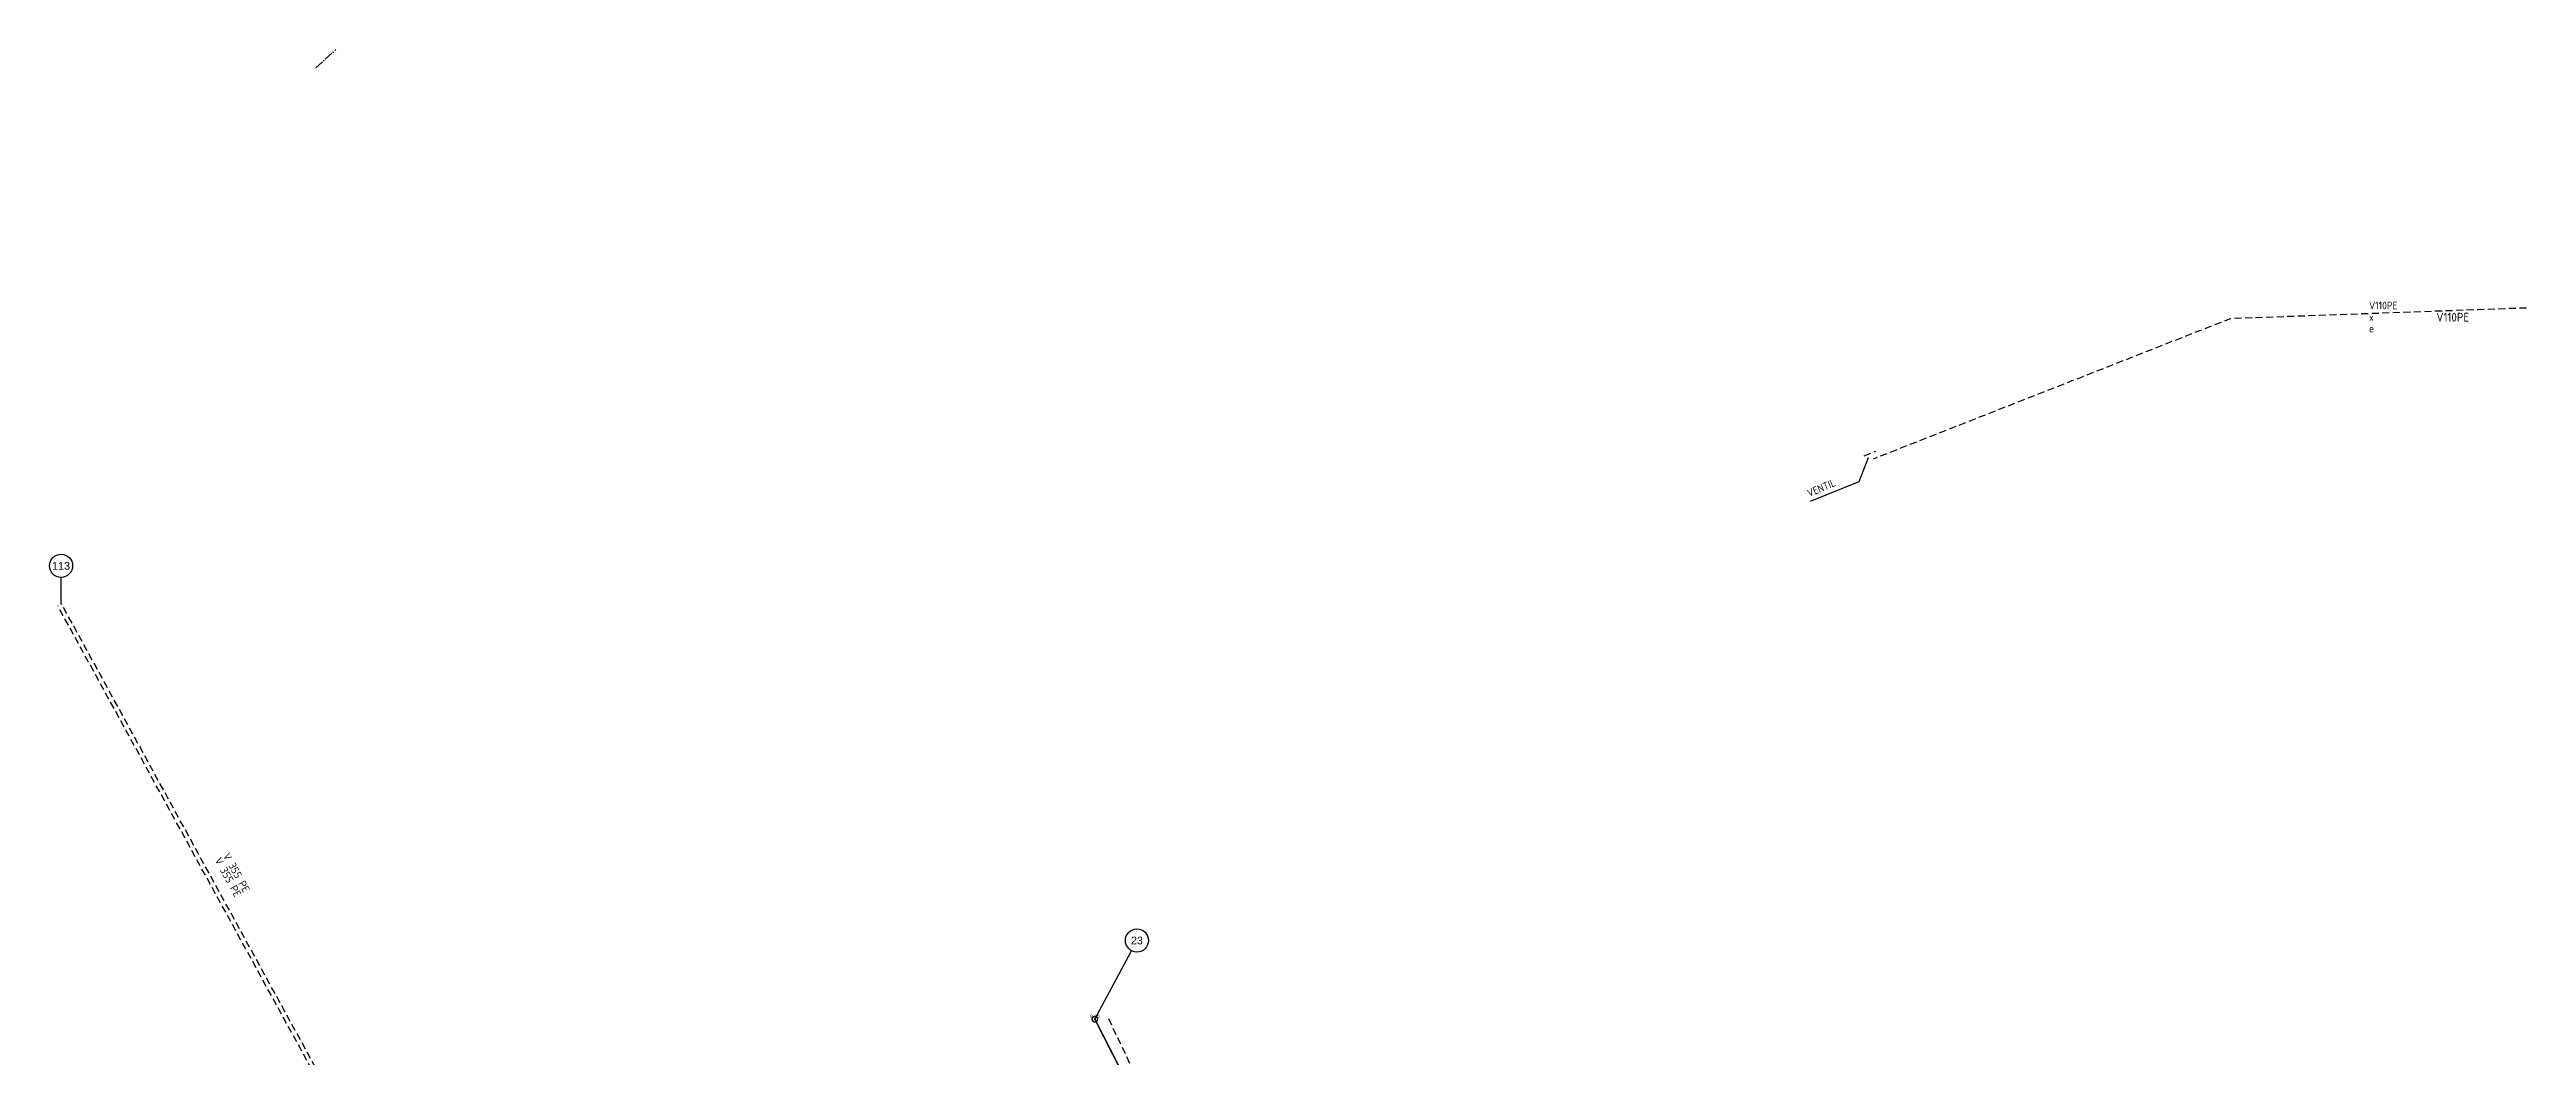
# Model space of a CAD drawing. Header units: metres. Extents: x 119275 to 119838, y 6147987 to 6148667.
# Drawn here: x 119275 to 119838, y 6148438 to 6148667 of the extents above; entities that cross this region are included whole.
import ezdxf
from ezdxf.enums import TextEntityAlignment as Align

# ---------------------------------------------------------------- set-up
doc = ezdxf.new("R2010")
doc.units = ezdxf.units.M
doc.header["$LTSCALE"] = 0.4
for name, pattern in [('BH90-PMB-SPV', [16, 8, 8]), ('BH90-PMB-V', [6, 4, -2]), ('STRECKPRICK', [7, 5, -1, 0, -1])]:
    doc.linetypes.add(name, pattern=pattern)
doc.layers.get('0').update_dxf_attribs({"linetype": 'CONTINUOUS'})
doc.layers.get('DEFPOINTS').update_dxf_attribs({"color": 5, "linetype": 'CONTINUOUS'})
for name, color, linetype in [('Dagvattenledningar', 5, 'STRECKPRICK'), ('M-411', 240, 'BH90-PMB-SPV'), ('M-414', 170, 'BH90-PMB-V'), ('M-43-Dimension', 1, 'CONTINUOUS'), ('M-43-Nodmarkering', 3, 'CONTINUOUS'), ('M-432', 1, 'CONTINUOUS')]:
    doc.layers.add(name, color=color, linetype=linetype)
doc.layers.add('Slask-ny lutning', color=2, linetype='CONTINUOUS', plot=False)
doc.layers.add('VV-dragna vattenledning', color=5, linetype='BH90-PMB-V', plot=False)
doc.styles.add('Arial', font='arial.ttf')
doc.styles.add('ISO', font='iso.shx')
doc.styles.add('ISO3098', font='iso3098.shx')
doc.dimstyles.new('BH90', dxfattribs={"dimtxt": 2.5, "dimasz": 2.5, "dimexe": 1.5, "dimexo": 5, "dimgap": 2, "dimtad": 1, "dimzin": 0, "dimdsep": 46, "dimtxsty": 'ISO', "dimblk1": 'ARCHTICK', "dimblk2": 'ARCHTICK', "dimsah": 1, "dimcen": 1.5, "dimadec": 0, "dimazin": 0, "dimtfac": 1, "dimtix": 1, "dimtmove": 0, "dimatfit": 3, "dimldrblk": 'ARCHTICK', "dimfxl": 1, "dimtolj": 1, "dimtzin": 0, "dimarcsym": 0})

# ---------------------------------------------------------------- blocks, each defined once
blk = doc.blocks.new('_zniv')
at = {"color": 0}
for p, q in [((-0.4, 0), (0.4, 0)), ((0, 0.4), (0, -0.4))]:
    blk.add_line(p, q, dxfattribs=at)
at = {"color": 4, "style": 'ISO'}
blk.add_attdef('ZNIV', text='', height=2, dxfattribs=at).set_placement((0, 0), align=Align.BOTTOM_CENTER)
blk = doc.blocks.new('_Open30')
at = {"color": 0, "linetype": 'ByBlock', "lineweight": -2}
for p, q in [((-1, 0.27), (0, 0)), ((0, 0), (-1, -0.27)), ((0, 0), (-1, 0))]:
    blk.add_line(p, q, dxfattribs=at)
blk = doc.blocks.new('_DotSmall')
at = {"color": 0, "linetype": 'ByBlock', "const_width": 0.5}
blk.add_lwpolyline([(-0.0625, 0, 1), (0.0625, 0, 1)], format="xyb", close=True, dxfattribs=at)
blk = doc.blocks.new('*D79')
at = {"layer": 'DEFPOINTS', "color": 0, "transparency": 16777216}
for p in [(119512.19, 6148446.31, 8.4), (119512.19, 6148446.31), (119529.63, 6148412.22, 8.28)]:
    blk.add_point(p, dxfattribs=at)
at = {"layer": 'Slask-ny lutning', "color": 0, "lineweight": -2, "transparency": 16777216}
blk.add_line((119528.49, 6148414.44), (119512.19, 6148446.31), dxfattribs=at)
at = {"layer": 'Slask-ny lutning', "color": 0, "lineweight": -2, "transparency": 16777216, "xscale": 2.5, "yscale": 2.5, "zscale": 2.5}
for name, p, rotation in [('_DotSmall', (119512.19, 6148446.31), 117.0911284341523), ('_Open30', (119529.63, 6148412.22), 297.0911284341523)]:
    blk.add_blockref(name, p, dxfattribs=dict(at, rotation=rotation))
at = {"layer": 'Slask-ny lutning', "color": 0, "transparency": 16777216, "insert": (119523.23, 6148431.86), "char_height": 2.5, "attachment_point": 5, "rotation": 297.0911, "style": 'ISO'}
blk.add_mtext('\\A1;0.31%', dxfattribs=at)
blk = doc.blocks.new('_ARCHTICK')
at = {"color": 0, "linetype": 'ByBlock', "const_width": 0.15}
blk.add_lwpolyline([(-0.5, -0.5), (0.5, 0.5)], dxfattribs=at)

msp = doc.modelspace()

# ---------------------------------------------------------------- linework, layer by layer
at = {"layer": 'Dagvattenledningar', "extrusion": (1.41091e-08, -2.66725e-08, 1)}
msp.add_line((119335.171, 6148662.549, 0), (119339.735, 6148666.68, 0), dxfattribs=at)
at = {"layer": 'M-411'}
msp.add_lwpolyline([(119512.186, 6148446.315), (119529.627, 6148412.219)], dxfattribs=at)
at = {"layer": 'M-414', "extrusion": (1.41091e-08, -2.66725e-08, 1), "elevation": -0.162, "flags": 128}
msp.add_lwpolyline([(119687.04, 6148574.35), (119689.694, 6148575.413)], dxfattribs=at)
at = {"layer": 'M-414', "extrusion": (1.41091e-08, -2.66725e-08, 1), "elevation": -0.162}
for points in [[(119345.815, 6148413.794), (119276.526, 6148540.249)], [(119346.648, 6148414.259), (119277.39, 6148540.659)], [(119531.501, 6148412.439), (119515.29, 6148446.54)]]:
    msp.add_lwpolyline(points, dxfattribs=at)
at = {"layer": 'M-43-Dimension', "extrusion": (1.41091e-08, -2.66725e-08, 1), "elevation": -0.162, "flags": 128}
msp.add_lwpolyline([(119674.812, 6148564.039), (119685.915, 6148568.547), (119688.012, 6148573.948)], dxfattribs=at)
at = {"layer": 'M-43-Nodmarkering', "extrusion": (1.41091e-08, -2.66725e-08, 1)}
for p, q in [((119277.281, 6148540.599, 0), (119277.276, 6148546.724, 0)), ((119512.186, 6148446.315), (119520.525, 6148461.89, 0))]:
    msp.add_line(p, q, dxfattribs=at)
for centre in [(119277.274, 6148549.349, -0.162), (119521.762, 6148464.206, -0.162)]:
    msp.add_circle(centre, 2.625, dxfattribs=at)
at = {"layer": 'VV-dragna vattenledning', "extrusion": (1.41091e-08, -2.66725e-08, 1), "elevation": -0.162, "flags": 128}
msp.add_lwpolyline([(119837.537, 6148607.938), (119770.239, 6148605.506), (119689.098, 6148573.622)], dxfattribs=at)

# ---------------------------------------------------------------- block references
at = {"layer": 'Slask-ny lutning', "xscale": 0.3999999999999986, "yscale": 0.3999999999999986, "zscale": 0.3999999999999986}
msp.add_blockref('_zniv', (119512.186, 6148446.315), dxfattribs=at).add_auto_attribs({'ZNIV': '8.40'})

# ---------------------------------------------------------------- texts
at = {"layer": 'M-43-Dimension', "extrusion": (1.41091e-08, -2.66725e-08, 1), "style": 'ISO', "oblique": 360}
msp.add_text('VENTIL', height=1.75, rotation=23.01671, dxfattribs=at).set_placement((119674.511, 6148564.939, -0.162))
at = {"layer": 'M-43-Dimension', "extrusion": (1.41091e-08, -2.66725e-08, 1), "style": 'ISO3098'}
for p in [(119312.07, 6148482.476, -0.162), (119313.989, 6148483.527, -0.162)]:
    msp.add_text('V 355 PE', height=1.75, rotation=298.7195, dxfattribs=at).set_placement(p)
at = {"layer": 'M-43-Nodmarkering', "extrusion": (1.41091e-08, -2.66725e-08, 1), "style": 'Arial'}
for s, p in [('113', (119277.274, 6148549.349, -0.162)), ('23', (119521.762, 6148464.206, -0.162))]:
    msp.add_text(s, height=1.75, rotation=0.04499, dxfattribs=at).set_placement(p, align=Align.MIDDLE_CENTER)
at = {"layer": 'M-432', "style": 'ISO'}
msp.add_text('V110PE', height=2, dxfattribs=at).set_placement((119820.777, 6148604.85), align=Align.CENTER)
at = {"layer": 'VV-dragna vattenledning', "extrusion": (1.41091e-08, -2.66725e-08, 1), "style": 'ISO'}
for s, p in [('V110PE', (119801.757, 6148607.63, -0.162)), ('x', (119801.759, 6148605.005, -0.162)), ('e', (119801.761, 6148602.38, -0.162))]:
    msp.add_text(s, height=1.75, rotation=0.04499, dxfattribs=at).set_placement(p)

# ---------------------------------------------------------------- dimensions: what is measured, and where the dimension line sits
at = {"layer": 'Slask-ny lutning'}
dim = msp.add_aligned_dim(p1=(119529.627, 6148412.219, 8.28), p2=(119512.186, 6148446.315, 8.4), distance=0, text='0.31%', dimstyle='BH90', override={"dimblk1": 'Open30', "dimblk2": 'DotSmall', "dimse1": 1, "dimse2": 1}, dxfattribs=at)
dim.commit()
dim.dimension.update_dxf_attribs({"geometry": '*D79', "text_midpoint": (119523.231, 6148431.86)})

doc.saveas('drawing.dxf')
